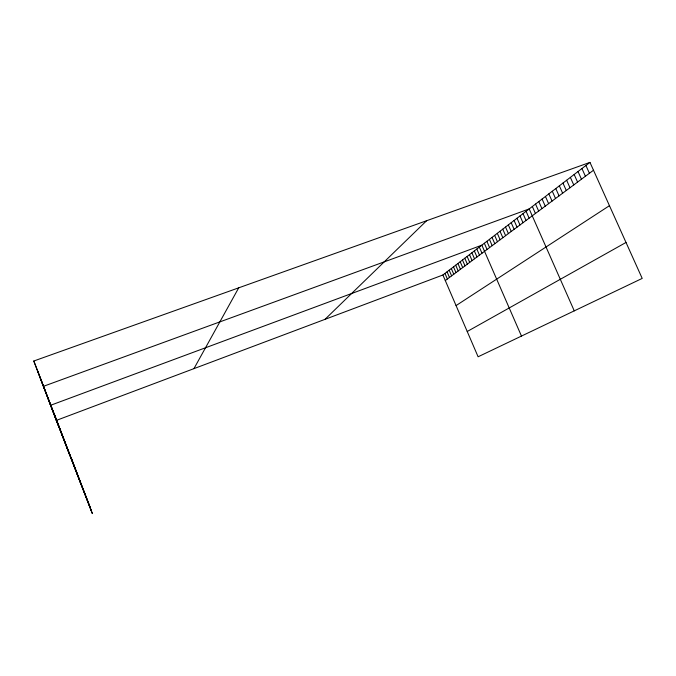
<?xml version="1.0" encoding="UTF-8"?>
<svg xmlns="http://www.w3.org/2000/svg" width="676" height="676" viewBox="0 0 676 676"><rect width="100%" height="100%" fill="white"/><g stroke="black" fill="none" stroke-linecap="round" stroke-linejoin="round"><path stroke-width="1.01" d="M193.944 368.64L238.721 287.824M324.987 319.351L426.624 220.722M442.898 274.997L589.962 162.392L642.2 278.411L478.109 356.784L442.898 274.997L56.328 420.404L33.8 361.009L589.962 162.392M445.29 280.557L593.494 170.242M456.063 305.586L609.456 205.681M467.226 331.502L626.01 242.456M50.599 405.287L481.853 245.168L521.466 336.082M43.408 386.334L529.19 208.918L574.262 310.859M585.915 165.485L589.421 173.284M581.935 168.535L585.408 176.267M578.014 171.535L581.453 179.208M574.161 174.484L577.574 182.097M570.367 177.391L573.755 184.945M566.64 180.247L569.986 187.742M562.964 183.061L566.285 190.497M559.348 185.824L562.643 193.209M555.79 188.553L559.06 195.879M552.292 191.232L555.528 198.507M548.836 193.877L552.047 201.093M545.439 196.479L548.625 203.645M542.093 199.04L545.253 206.155M538.797 201.566L541.924 208.631M535.544 204.051L538.654 211.064M532.35 206.501L535.426 213.464M526.089 211.301L529.114 218.162M523.021 213.641L526.029 220.46M520.005 215.957L522.987 222.725M517.022 218.238L519.988 224.956M514.09 220.486L517.03 227.161M511.2 222.7L514.115 229.333M508.344 224.88L511.233 231.471M505.53 227.035L508.403 233.583M502.758 229.164L505.606 235.662M500.02 231.26L502.843 237.715M497.316 233.33L500.122 239.743M494.655 235.366L497.443 241.738M492.027 237.377L494.79 243.706M489.432 239.363L492.179 245.658M486.872 241.324L489.601 247.577M484.346 243.259L487.05 249.469M479.318 247.112L481.988 253.238M476.817 249.021L479.461 255.114M474.341 250.914L476.977 256.973M471.907 252.782L474.518 258.798M469.499 254.624L472.093 260.598M467.124 256.441L469.702 262.381M464.784 258.24L467.344 264.139M462.468 260.006L465.012 265.871M460.187 261.756L462.705 267.586M457.931 263.488L460.432 269.276M455.7 265.195L458.193 270.949M453.503 266.876L455.97 272.597M451.323 268.541L453.782 274.228M449.177 270.18L451.619 275.842M447.056 271.811L449.481 277.43M444.969 273.408L447.377 279.002M33.8 361.009L92.367 513.608L55.728 418.807M40.349 378.273L89.933 506.67M47.869 398.088L91.294 510.541M37.467 370.507L58.778 426.725M54.046 413.366L69.797 455.235M71.259 457.897L81.221 484.776"/></g></svg>
